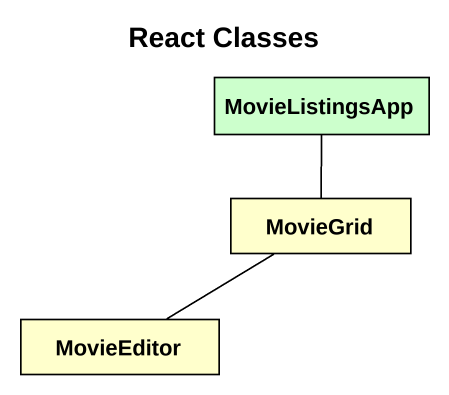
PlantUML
@startuml
title React Classes
hide circle
hide empty members
class MovieListingsApp #CCFFCC
class MovieGrid
class MovieEditor
MovieGrid -up- MovieListingsApp
MovieEditor -up- MovieGrid
@enduml
